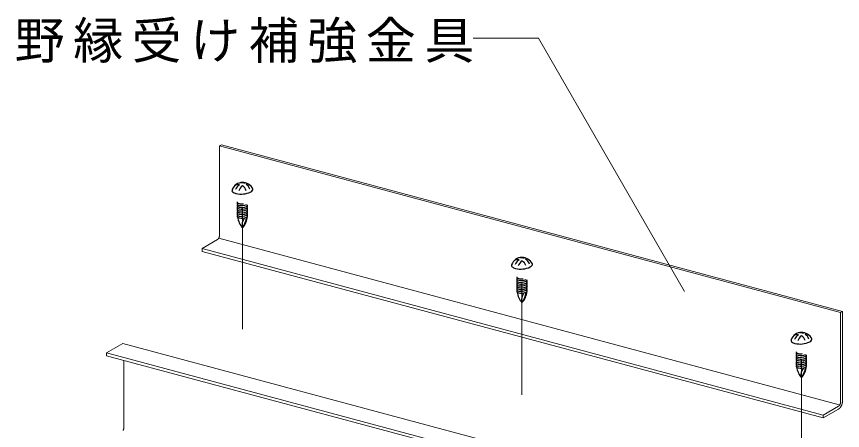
# Model space of a CAD drawing. Units: millimetres on the paper, with parts at other scales. Extents: x -195 to 195, y -140 to 138.
# Drawn here: x 95.09 to 119.86, y 21.42 to 33.82 of the extents above; entities that cross this region are included whole.
import ezdxf

# ---------------------------------------------------------------- set-up
doc = ezdxf.new("R2010")
doc.units = ezdxf.units.MM
doc.linetypes.add('CHAIN1', pattern=[8, 5, -1, 1, -1])
for name, color, linetype, lineweight in [('4-0_中心線', 4, 'CHAIN1', 9), ('4-2_野縁受け', 3, 'Continuous', 18), ('4-6_文字', 7, 'Continuous', 18), ('4-B_補強金具・金具・その他', 3, 'Continuous', 18), ('4-C_ビス・アンカーボルト・強調図形', 2, 'Continuous', 25)]:
    doc.layers.add(name, color=color, linetype=linetype, lineweight=lineweight)
doc.styles.add('ＭＳ ゴシック', font='')
doc.styles.get('ＭＳ ゴシック').set_extended_font_data('MS Gothic')

msp = doc.modelspace()

# ---------------------------------------------------------------- linework, layer by layer
at = {"layer": '4-0_中心線'}
for p, q in [((101.864, 24.456), (101.864, 28.109)), ((110.247, 22.489), (110.247, 25.861)), ((118.63, 20.171), (118.63, 23.543))]:
    msp.add_line(p, q, dxfattribs=at)
at = {"layer": '4-2_野縁受け'}
for p, q in [((98.278, 24.028), (97.788, 23.745)), ((119.475, 18.348), (98.278, 24.028)), ((97.788, 23.659), (97.788, 23.745)), ((97.788, 23.745), (119.49, 17.93)), ((119.494, 17.843), (97.788, 23.659)), ((98.309, 21.503), (98.309, 23.519))]:
    msp.add_line(p, q, dxfattribs=at)
for centre, radius, start, end in [((98.154, 21.499), 0.152, 328.2347, 331.2234), ((98.146, 21.503), 0.162, 331.22, 334.0933), ((98.14, 21.506), 0.169, 334.0902, 336.8823), ((98.136, 21.508), 0.173, 336.8795, 339.6222), ((98.134, 21.509), 0.175, 339.6194, 342.3426), ((98.135, 21.508), 0.174, 342.3399, 345.0729), ((98.138, 21.507), 0.171, 345.07, 347.8424), ((98.145, 21.506), 0.164, 347.8394, 350.6821), ((98.153, 21.505), 0.156, 350.6788, 353.6251), ((98.175, 21.503), 0.133, 356.7043, 359.9736), ((98.164, 21.504), 0.145, 353.6215, 356.7085)]:
    msp.add_arc(centre, radius, start, end, dxfattribs=at)
at = {"layer": '4-6_文字'}
for p, q in [((110.749, 33.17), (108.782, 33.17)), ((115.128, 25.585), (110.749, 33.17))]:
    msp.add_line(p, q, dxfattribs=at)
at = {"layer": '4-B_補強金具・金具・その他'}
for p, q in [((101.232, 29.976), (101.175, 29.942)), ((101.232, 29.976), (119.861, 24.984)), ((119.803, 24.951), (101.175, 29.942)), ((101.175, 27.256), (101.175, 29.942)), ((101.117, 27.137), (100.653, 26.87)), ((119.767, 22.189), (101.153, 27.177)), ((100.653, 26.784), (100.653, 26.87)), ((100.653, 26.87), (119.282, 21.878)), ((100.653, 26.784), (119.282, 21.793)), ((119.861, 24.984), (119.803, 24.951)), ((119.803, 22.265), (119.803, 24.951)), ((119.861, 22.298), (119.861, 24.984)), ((119.745, 22.146), (119.282, 21.878)), ((119.282, 21.793), (119.745, 22.06)), ((119.282, 21.793), (119.282, 21.878))]:
    msp.add_line(p, q, dxfattribs=at)
for centre, radius, start, end in [((101.041, 27.257), 0.133, 356.7043, 359.9736), ((101.084, 27.194), 0.0654, 300.0736, 305.3261), ((101.077, 27.203), 0.0769, 305.318, 310.036), ((101.069, 27.213), 0.0893, 310.0284, 314.296), ((101.06, 27.222), 0.102, 314.2893, 318.1833), ((101.05, 27.231), 0.116, 318.1774, 321.7653), ((101.04, 27.239), 0.129, 321.7602, 325.1003), ((101.03, 27.246), 0.141, 325.096, 328.2385), ((101.02, 27.252), 0.152, 328.2347, 331.2234), ((101.012, 27.257), 0.162, 331.22, 334.0933), ((101.006, 27.26), 0.169, 334.0902, 336.8823), ((101.002, 27.262), 0.173, 336.8795, 339.6222), ((101, 27.262), 0.175, 339.6194, 342.3426), ((101.001, 27.262), 0.174, 342.3399, 345.0729), ((101.004, 27.261), 0.171, 345.07, 347.8424), ((101.01, 27.26), 0.164, 347.8394, 350.6821), ((101.029, 27.257), 0.145, 353.6215, 356.7085), ((101.019, 27.258), 0.156, 350.6788, 353.6251), ((119.595, 22.299), 0.267, 356.7043, 359.9736), ((119.712, 22.202), 0.0654, 300.0736, 305.3261), ((119.68, 22.173), 0.131, 300.0736, 305.3261), ((119.706, 22.212), 0.0769, 305.318, 310.036), ((119.698, 22.221), 0.0893, 310.0284, 314.296), ((119.666, 22.192), 0.154, 305.318, 310.036), ((119.689, 22.231), 0.102, 314.2893, 318.1833), ((119.679, 22.24), 0.116, 318.1774, 321.7653), ((119.65, 22.211), 0.179, 310.0284, 314.296), ((119.668, 22.248), 0.129, 321.7602, 325.1003), ((119.658, 22.255), 0.141, 325.096, 328.2385), ((119.632, 22.23), 0.205, 314.2893, 318.1833), ((119.649, 22.261), 0.152, 328.2347, 331.2234), ((119.641, 22.265), 0.162, 331.22, 334.0933), ((119.612, 22.248), 0.232, 318.1774, 321.7653), ((119.634, 22.268), 0.169, 334.0902, 336.8823), ((119.63, 22.27), 0.173, 336.8795, 339.6222), ((119.628, 22.271), 0.175, 339.6194, 342.3426), ((119.591, 22.264), 0.258, 321.7602, 325.1003), ((119.629, 22.271), 0.174, 342.3399, 345.0729), ((119.633, 22.27), 0.171, 345.07, 347.8424), ((119.639, 22.268), 0.164, 347.8394, 350.6821), ((119.647, 22.267), 0.156, 350.6788, 353.6251), ((119.658, 22.266), 0.145, 353.6215, 356.7085), ((119.67, 22.265), 0.133, 356.7043, 359.9736), ((119.571, 22.278), 0.283, 325.096, 328.2385), ((119.552, 22.29), 0.305, 328.2347, 331.2234), ((119.536, 22.299), 0.323, 331.22, 334.0933), ((119.523, 22.305), 0.338, 334.0902, 336.8823), ((119.515, 22.309), 0.347, 336.8795, 339.6222), ((119.511, 22.31), 0.35, 339.6194, 342.3426), ((119.513, 22.309), 0.349, 342.3399, 345.0729), ((119.52, 22.308), 0.341, 345.07, 347.8424), ((119.533, 22.305), 0.329, 347.8394, 350.6821), ((119.55, 22.302), 0.311, 350.6788, 353.6251), ((119.571, 22.3), 0.29, 353.6215, 356.7085)]:
    msp.add_arc(centre, radius, start, end, dxfattribs=at)
at = {"layer": '4-C_ビス・アンカーボルト・強調図形'}
for centre, radius, start, end in [((101.863, 28.523), 0.324, 89.7212, 160.7831), ((101.963, 28.5), 0.333, 123.5456, 156.0995), ((101.746, 28.54), 0.24, 82.2059, 110.6385), ((102.063, 28.477), 0.332, 125.8365, 159.3623), ((101.829, 28.565), 0.273, 74.6276, 95.381), ((101.871, 28.523), 0.325, 57.5758, 91.8311), ((101.746, 28.54), 0.24, 15.1248, 59.3645), ((101.963, 28.5), 0.333, 93.1488, 100.5627), ((102.063, 28.477), 0.332, 97.8228, 105.8117), ((101.829, 28.565), 0.273, 17.5552, 58.363), ((101.863, 28.495), 0.353, 26.5462, 58.8996), ((101.636, 28.602), 0.0839, 149.1963, 182.6544), ((101.593, 28.602), 0.0416, 185.2295, 230.6299), ((101.741, 28.792), 0.282, 231.876, 255.5219), ((101.728, 28.733), 0.222, 254.9207, 255.0793), ((101.828, 29.168), 0.668, 256.4175, 295.1932), ((102.022, 28.726), 0.186, 298.9932, 322.6818), ((102.125, 28.644), 0.0548, 326.649, 9.4191), ((101.75, 28.259), 0.0419, 173.4765, 182.6544), ((101.729, 28.259), 0.0208, 185.2295, 230.6299), ((101.803, 28.354), 0.141, 231.876, 255.5219), ((101.75, 28.205), 0.0419, 149.1963, 182.6544), ((101.729, 28.205), 0.0208, 185.2295, 230.6299), ((101.75, 28.152), 0.0419, 149.1963, 182.6544), ((101.729, 28.152), 0.0208, 185.2295, 230.6299), ((101.75, 28.098), 0.0419, 149.1963, 182.6544), ((101.729, 28.098), 0.0208, 185.2295, 230.6299), ((101.75, 28.045), 0.0419, 149.1963, 182.6544), ((101.729, 28.045), 0.0208, 185.2295, 230.6299), ((101.75, 27.991), 0.0419, 149.1963, 182.6544), ((101.784, 28.182), 0.0828, 137.8633, 147.4363), ((101.784, 28.129), 0.0828, 137.8633, 147.4363), ((101.784, 28.075), 0.0828, 137.8633, 147.4363), ((101.784, 28.022), 0.0828, 137.8633, 147.4363), ((101.784, 27.968), 0.0828, 137.8633, 147.4363), ((101.803, 28.3), 0.141, 231.876, 255.5219), ((101.803, 28.247), 0.141, 231.876, 255.5219), ((101.803, 28.193), 0.141, 231.876, 255.5219), ((101.803, 28.139), 0.141, 231.876, 255.5219), ((101.846, 28.542), 0.334, 256.4175, 279.3456), ((101.846, 28.488), 0.334, 256.4175, 295.1932), ((101.846, 28.435), 0.334, 256.4175, 295.1932), ((101.846, 28.381), 0.334, 256.4175, 295.1932), ((101.846, 28.328), 0.334, 256.4175, 295.1932), ((101.943, 28.214), 0.0931, 298.9932, 322.6818), ((101.943, 28.16), 0.0931, 298.9932, 322.6818), ((101.943, 28.107), 0.0931, 298.9932, 322.6818), ((101.943, 28.053), 0.0931, 298.9932, 322.6818), ((101.932, 28.047), 0.124, 50.9955, 52.9494), ((101.932, 27.993), 0.124, 50.9955, 52.9494), ((101.932, 27.94), 0.124, 50.9955, 52.9494), ((101.985, 28.116), 0.0372, 18.3262, 46.8176), ((101.985, 28.063), 0.0372, 18.3262, 46.8176), ((101.985, 28.009), 0.0372, 18.3262, 46.8176), ((101.994, 28.173), 0.0274, 326.649, 19.3447), ((101.994, 28.119), 0.0274, 326.649, 19.3447), ((101.994, 28.065), 0.0274, 326.649, 19.3447), ((101.994, 28.012), 0.0274, 326.649, 19.3447), ((101.729, 27.991), 0.0208, 185.2295, 230.6299), ((101.75, 27.938), 0.0419, 149.1963, 182.6544), ((101.729, 27.937), 0.0208, 185.2295, 230.6299), ((101.75, 27.884), 0.0419, 149.1963, 182.6544), ((101.729, 27.884), 0.0208, 185.2295, 230.6299), ((101.75, 27.83), 0.0419, 149.1963, 182.6544), ((101.729, 27.83), 0.0208, 185.2295, 230.6299), ((101.784, 27.914), 0.0828, 137.8633, 147.4363), ((101.784, 27.861), 0.0828, 137.8633, 147.4363), ((101.784, 27.807), 0.0828, 137.8633, 147.4363), ((101.803, 28.086), 0.141, 231.876, 255.5219), ((101.803, 28.032), 0.141, 231.876, 255.5219), ((101.803, 27.979), 0.141, 231.876, 255.5219), ((101.803, 27.925), 0.141, 231.876, 255.5219), ((102.474, 27.959), 0.771, 190.9839, 217.7254), ((101.796, 27.896), 0.111, 254.9207, 255.0793), ((101.846, 28.274), 0.334, 256.4175, 295.1932), ((101.846, 28.221), 0.334, 256.4175, 295.1932), ((101.846, 28.167), 0.334, 256.4175, 295.1932), ((101.846, 28.113), 0.334, 256.4175, 295.1932), ((102.177, 27.574), 0.325, 143.3847, 190.4098), ((101.457, 27.869), 0.558, 316.8682, 356.1779), ((101.39, 27.873), 0.606, 322.9568, 352.7659), ((101.943, 28), 0.0931, 298.9932, 322.6818), ((101.943, 27.946), 0.0931, 298.9932, 322.6818), ((101.943, 27.892), 0.0931, 298.9932, 322.6818), ((101.943, 27.895), 0.0951, 298.34956, 298.34959), ((101.932, 27.886), 0.124, 50.9955, 52.9494), ((101.932, 27.833), 0.124, 50.9955, 52.9494), ((101.932, 27.779), 0.124, 50.9955, 52.9494), ((101.985, 27.956), 0.0372, 18.3262, 46.8176), ((101.985, 27.902), 0.0372, 18.3262, 46.8176), ((101.985, 27.848), 0.0372, 18.3262, 46.8176), ((101.994, 27.958), 0.0274, 326.649, 19.3447), ((101.994, 27.905), 0.0274, 326.649, 19.3447), ((101.994, 27.851), 0.0274, 326.649, 19.3447), ((110.245, 26.277), 0.324, 89.7212, 160.7831), ((110.346, 26.254), 0.333, 123.5456, 156.0995), ((110.129, 26.294), 0.24, 82.2059, 110.6385), ((110.212, 26.319), 0.273, 74.6276, 95.381), ((110.254, 26.277), 0.325, 57.5758, 91.8311), ((110.346, 26.254), 0.333, 93.1488, 100.5627), ((110.446, 26.231), 0.332, 97.8228, 105.8117), ((110.212, 26.319), 0.273, 17.5552, 58.363), ((110.246, 26.249), 0.353, 26.5462, 58.8996), ((110.019, 26.356), 0.0839, 149.1963, 182.6544), ((109.976, 26.356), 0.0416, 185.2295, 230.6299), ((110.124, 26.545), 0.282, 231.876, 255.5219), ((110.111, 26.487), 0.222, 254.9207, 255.0793), ((110.211, 26.922), 0.668, 256.4175, 295.1932), ((110.446, 26.231), 0.332, 125.8365, 159.3623), ((110.129, 26.294), 0.24, 15.1248, 59.3645), ((110.405, 26.48), 0.186, 298.9932, 322.6818), ((110.507, 26.397), 0.0548, 326.649, 9.4191), ((110.133, 26.013), 0.0419, 173.4765, 182.6544), ((110.112, 26.013), 0.0208, 185.2295, 230.6299), ((110.133, 25.959), 0.0419, 149.1963, 182.6544), ((110.112, 25.959), 0.0208, 185.2295, 230.6299), ((110.133, 25.906), 0.0419, 149.1963, 182.6544), ((110.112, 25.906), 0.0208, 185.2295, 230.6299), ((110.133, 25.852), 0.0419, 149.1963, 182.6544), ((110.112, 25.852), 0.0208, 185.2295, 230.6299), ((110.133, 25.799), 0.0419, 149.1963, 182.6544), ((110.112, 25.798), 0.0208, 185.2295, 230.6299), ((110.133, 25.745), 0.0419, 149.1963, 182.6544), ((110.167, 25.936), 0.0828, 137.8633, 147.4363), ((110.167, 25.883), 0.0828, 137.8633, 147.4363), ((110.167, 25.829), 0.0828, 137.8633, 147.4363), ((110.167, 25.775), 0.0828, 137.8633, 147.4363), ((110.167, 25.722), 0.0828, 137.8633, 147.4363), ((110.185, 26.107), 0.141, 231.876, 255.5219), ((110.185, 26.054), 0.141, 231.876, 255.5219), ((110.185, 26), 0.141, 231.876, 255.5219), ((110.185, 25.947), 0.141, 231.876, 255.5219), ((110.185, 25.893), 0.141, 231.876, 255.5219), ((110.229, 26.296), 0.334, 256.4175, 279.3456), ((110.229, 26.242), 0.334, 256.4175, 295.1932), ((110.229, 26.189), 0.334, 256.4175, 295.1932), ((110.229, 26.135), 0.334, 256.4175, 295.1932), ((110.229, 26.081), 0.334, 256.4175, 295.1932), ((110.326, 25.968), 0.0931, 298.9932, 322.6818), ((110.326, 25.914), 0.0931, 298.9932, 322.6818), ((110.326, 25.861), 0.0931, 298.9932, 322.6818), ((110.315, 25.801), 0.124, 50.9955, 52.9494), ((110.315, 25.747), 0.124, 50.9955, 52.9494), ((110.315, 25.693), 0.124, 50.9955, 52.9494), ((110.368, 25.87), 0.0372, 18.3262, 46.8176), ((110.368, 25.817), 0.0372, 18.3262, 46.8176), ((110.368, 25.763), 0.0372, 18.3262, 46.8176), ((110.377, 25.926), 0.0274, 326.649, 19.3447), ((110.377, 25.873), 0.0274, 326.649, 19.3447), ((110.377, 25.819), 0.0274, 326.649, 19.3447), ((110.377, 25.766), 0.0274, 326.649, 19.3447), ((110.112, 25.745), 0.0208, 185.2295, 230.6299), ((110.133, 25.691), 0.0419, 149.1963, 182.6544), ((110.112, 25.691), 0.0208, 185.2295, 230.6299), ((110.133, 25.638), 0.0419, 149.1963, 182.6544), ((110.112, 25.638), 0.0208, 185.2295, 230.6299), ((110.133, 25.584), 0.0419, 149.1963, 182.6544), ((110.112, 25.584), 0.0208, 185.2295, 230.6299), ((110.167, 25.668), 0.0828, 137.8633, 147.4363), ((110.167, 25.615), 0.0828, 137.8633, 147.4363), ((110.167, 25.561), 0.0828, 137.8633, 147.4363), ((110.185, 25.84), 0.141, 231.876, 255.5219), ((110.185, 25.786), 0.141, 231.876, 255.5219), ((110.185, 25.732), 0.141, 231.876, 255.5219), ((110.185, 25.679), 0.141, 231.876, 255.5219), ((110.857, 25.713), 0.771, 190.9839, 217.7254), ((110.179, 25.65), 0.111, 254.9207, 255.0793), ((110.229, 26.028), 0.334, 256.4175, 295.1932), ((110.229, 25.974), 0.334, 256.4175, 295.1932), ((110.229, 25.921), 0.334, 256.4175, 295.1932), ((110.229, 25.867), 0.334, 256.4175, 295.1932), ((110.56, 25.327), 0.325, 143.3847, 190.4098), ((109.839, 25.623), 0.558, 316.8682, 356.1779), ((109.773, 25.627), 0.606, 322.9568, 352.7659), ((110.326, 25.807), 0.0931, 298.9932, 322.6818), ((110.326, 25.753), 0.0931, 298.9932, 322.6818), ((110.326, 25.7), 0.0931, 298.9932, 322.6818), ((110.326, 25.646), 0.0931, 298.9932, 322.6818), ((110.326, 25.649), 0.0951, 298.34956, 298.34959), ((110.315, 25.64), 0.124, 50.9955, 52.9494), ((110.315, 25.586), 0.124, 50.9955, 52.9494), ((110.315, 25.533), 0.124, 50.9955, 52.9494), ((110.368, 25.709), 0.0372, 18.3262, 46.8176), ((110.368, 25.656), 0.0372, 18.3262, 46.8176), ((110.368, 25.602), 0.0372, 18.3262, 46.8176), ((110.377, 25.712), 0.0274, 326.649, 19.3447), ((110.377, 25.659), 0.0274, 326.649, 19.3447), ((110.377, 25.605), 0.0274, 326.649, 19.3447), ((118.628, 24.031), 0.324, 89.7212, 160.7831), ((118.728, 24.008), 0.333, 123.5456, 156.0995), ((118.512, 24.048), 0.24, 82.2059, 110.6385), ((118.595, 24.073), 0.273, 74.6276, 95.381), ((118.637, 24.031), 0.325, 57.5758, 91.8311), ((118.728, 24.008), 0.333, 93.1488, 100.5627), ((118.829, 23.985), 0.332, 97.8228, 105.8117), ((118.595, 24.073), 0.273, 17.5552, 58.363), ((118.629, 24.003), 0.353, 26.5462, 58.8996), ((118.402, 24.11), 0.0839, 149.1963, 182.6544), ((118.359, 24.11), 0.0416, 185.2295, 230.6299), ((118.507, 24.299), 0.282, 231.876, 255.5219), ((118.594, 24.676), 0.668, 256.4175, 295.1932), ((118.829, 23.985), 0.332, 125.8365, 159.3623), ((118.512, 24.048), 0.24, 15.1248, 59.3645), ((118.788, 24.234), 0.186, 298.9932, 322.6818), ((118.89, 24.151), 0.0548, 326.649, 9.4191), ((118.494, 24.241), 0.222, 254.9207, 255.0793), ((118.516, 23.767), 0.0419, 173.4765, 182.6544), ((118.495, 23.767), 0.0208, 185.2295, 230.6299), ((118.516, 23.713), 0.0419, 149.1963, 182.6544), ((118.495, 23.713), 0.0208, 185.2295, 230.6299), ((118.516, 23.659), 0.0419, 149.1963, 182.6544), ((118.495, 23.659), 0.0208, 185.2295, 230.6299), ((118.516, 23.606), 0.0419, 149.1963, 182.6544), ((118.495, 23.606), 0.0208, 185.2295, 230.6299), ((118.516, 23.552), 0.0419, 149.1963, 182.6544), ((118.495, 23.552), 0.0208, 185.2295, 230.6299), ((118.549, 23.69), 0.0828, 137.8633, 147.4363), ((118.549, 23.636), 0.0828, 137.8633, 147.4363), ((118.549, 23.583), 0.0828, 137.8633, 147.4363), ((118.549, 23.529), 0.0828, 137.8633, 147.4363), ((118.568, 23.861), 0.141, 231.876, 255.5219), ((118.568, 23.808), 0.141, 231.876, 255.5219), ((118.568, 23.754), 0.141, 231.876, 255.5219), ((118.568, 23.701), 0.141, 231.876, 255.5219), ((118.568, 23.647), 0.141, 231.876, 255.5219), ((118.612, 24.05), 0.334, 256.4175, 279.3456), ((118.612, 23.996), 0.334, 256.4175, 295.1932), ((118.612, 23.942), 0.334, 256.4175, 295.1932), ((118.612, 23.889), 0.334, 256.4175, 295.1932), ((118.709, 23.775), 0.0931, 298.9932, 301.22), ((118.709, 23.777), 0.0951, 298.34956, 298.34959), ((118.709, 23.722), 0.0931, 298.9932, 322.6818), ((118.709, 23.668), 0.0931, 298.9932, 322.6818), ((118.709, 23.614), 0.0931, 298.9932, 322.6818), ((118.698, 23.554), 0.124, 50.9955, 52.9494), ((118.698, 23.501), 0.124, 50.9955, 52.9494), ((118.698, 23.447), 0.124, 50.9955, 52.9494), ((118.751, 23.624), 0.0372, 18.3262, 46.8176), ((118.751, 23.57), 0.0372, 18.3262, 46.8176), ((118.751, 23.517), 0.0372, 18.3262, 46.8176), ((118.76, 23.68), 0.0274, 326.649, 19.3447), ((118.76, 23.627), 0.0274, 326.649, 19.3447), ((118.76, 23.573), 0.0274, 326.649, 19.3447), ((118.516, 23.499), 0.0419, 149.1963, 182.6544), ((118.495, 23.499), 0.0208, 185.2295, 230.6299), ((118.516, 23.445), 0.0419, 149.1963, 182.6544), ((118.495, 23.445), 0.0208, 185.2295, 230.6299), ((118.516, 23.392), 0.0419, 149.1963, 182.6544), ((118.495, 23.392), 0.0208, 185.2295, 230.6299), ((118.516, 23.338), 0.0419, 149.1963, 182.6544), ((118.495, 23.338), 0.0208, 185.2295, 230.6299), ((118.549, 23.476), 0.0828, 137.8633, 147.4363), ((118.549, 23.422), 0.0828, 137.8633, 147.4363), ((118.549, 23.369), 0.0828, 137.8633, 147.4363), ((118.549, 23.315), 0.0828, 137.8633, 147.4363), ((118.568, 23.593), 0.141, 231.876, 255.5219), ((118.568, 23.54), 0.141, 231.876, 255.5219), ((118.568, 23.486), 0.141, 231.876, 255.5219), ((118.568, 23.433), 0.141, 231.876, 255.5219), ((119.24, 23.466), 0.771, 190.9839, 217.7254), ((118.612, 23.835), 0.334, 256.4175, 295.1932), ((118.612, 23.782), 0.334, 256.4175, 295.1932), ((118.612, 23.728), 0.334, 256.4175, 295.1932), ((118.612, 23.675), 0.334, 256.4175, 295.1932), ((118.612, 23.621), 0.334, 256.4175, 295.1932), ((118.222, 23.377), 0.558, 316.8682, 356.1779), ((118.156, 23.381), 0.606, 322.9568, 352.7659), ((118.709, 23.561), 0.0931, 298.9932, 322.6818), ((118.709, 23.507), 0.0931, 298.9932, 322.6818), ((118.709, 23.454), 0.0931, 298.9932, 322.6818), ((118.709, 23.4), 0.0931, 298.9932, 322.6818), ((118.698, 23.394), 0.124, 50.9955, 52.9494), ((118.698, 23.34), 0.124, 50.9955, 52.9494), ((118.698, 23.287), 0.124, 50.9955, 52.9494), ((118.751, 23.463), 0.0372, 18.3262, 46.8176), ((118.751, 23.41), 0.0372, 18.3262, 46.8176), ((118.751, 23.356), 0.0372, 18.3262, 46.8176), ((118.76, 23.519), 0.0274, 326.649, 19.3447), ((118.76, 23.466), 0.0274, 326.649, 19.3447), ((118.76, 23.412), 0.0274, 326.649, 19.3447), ((118.76, 23.359), 0.0274, 326.649, 19.3447), ((118.942, 23.081), 0.325, 143.3847, 190.4098)]:
    msp.add_arc(centre, radius, start, end, dxfattribs=at)

# ---------------------------------------------------------------- texts
at = {"layer": '4-6_文字', "insert": (95.032, 32.42), "char_height": 1.1, "attachment_point": 7, "style": 'ＭＳ ゴシック'}
msp.add_mtext('\\T1.17;野縁受け補強金具', dxfattribs=at)

doc.saveas('drawing.dxf')
